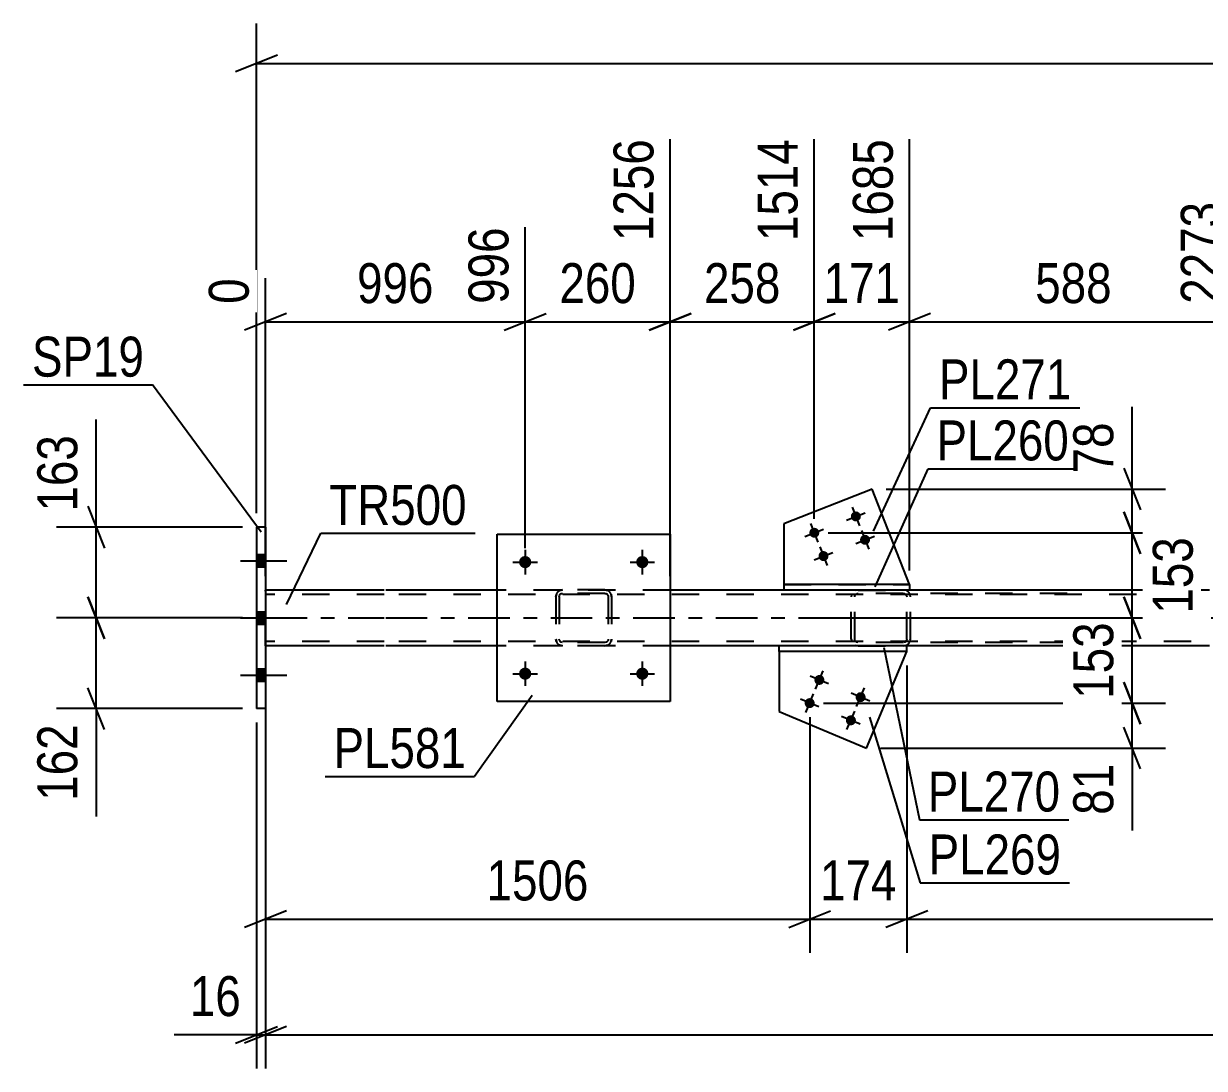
# Model space of a CAD drawing. Header units: millimetres. Extents: x 0 to 1766, y 0 to 560.
# Drawn here: x 1045 to 1129.6, y 483 to 557.9 of the extents above; entities that cross this region are included whole.
import ezdxf

# ---------------------------------------------------------------- set-up
doc = ezdxf.new("R2010")
doc.units = ezdxf.units.MM
doc.linetypes.add('DXK_LINE_DOT2', pattern=[3.9198, 1.9599, -1.9599])
doc.linetypes.add('DXK_LINE_DOT3', pattern=[5.9187, 2.979, -0.9799, 0.9799, -0.9799])
doc.styles.add('Arial Narrow', font='ARIALN.TTF', dxfattribs={"height": 0.2})

# ---------------------------------------------------------------- blocks, each defined once
blk = doc.blocks.new('Bolt-814172123-5153 - 5118')
at = {"linetype": 'Continuous'}
for points in [[(1081.375, 519.287, -1), (1080.495, 519.287, -1)], [(1089.775, 519.287, -1), (1088.895, 519.287, -1)]]:
    blk.add_hatch(color=1, dxfattribs=at).paths.add_polyline_path(points)
at = {"color": 1, "linetype": 'Continuous'}
for p, q in [((1080.935, 520.167), (1080.935, 518.407)), ((1089.335, 520.167), (1089.335, 518.407)), ((1080.055, 519.287), (1081.815, 519.287)), ((1088.455, 519.287), (1090.215, 519.287))]:
    blk.add_line(p, q, dxfattribs=at)
blk = doc.blocks.new('Bolt-814172123-5154 - 5118')
at = {"linetype": 'Continuous'}
for points in [[(1081.375, 511.287, -1), (1080.495, 511.287, -1)], [(1089.775, 511.287, -1), (1088.895, 511.287, -1)]]:
    blk.add_hatch(color=1, dxfattribs=at).paths.add_polyline_path(points)
at = {"color": 1, "linetype": 'Continuous'}
for p, q in [((1080.935, 512.167), (1080.935, 510.407)), ((1089.335, 512.167), (1089.335, 510.407)), ((1080.055, 511.287), (1081.815, 511.287)), ((1088.455, 511.287), (1090.215, 511.287))]:
    blk.add_line(p, q, dxfattribs=at)
blk = doc.blocks.new('Part-814172123-5181 - 5118')
at = {"color": 2, "linetype": 'Continuous'}
for p, q in [((1078.935, 509.286), (1078.935, 521.286)), ((1078.935, 521.286), (1091.335, 521.286)), ((1091.335, 521.286), (1091.335, 509.286)), ((1091.335, 509.286), (1078.935, 509.286))]:
    blk.add_line(p, q, dxfattribs=at)
blk = doc.blocks.new('Part-814172123-5182 - 5118')
at = {"color": 7, "linetype": 'DXK_LINE_DOT2'}
for p, q in [((1083.135, 516.806), (1083.172, 516.99)), ((1083.172, 516.99), (1083.135, 516.806)), ((1083.135, 516.806), (1083.135, 513.766)), ((1083.375, 516.806), (1083.393, 516.898)), ((1083.375, 516.806), (1083.375, 513.766)), ((1083.393, 516.898), (1083.445, 516.976)), ((1083.431, 517.25), (1083.615, 517.286)), ((1083.615, 517.286), (1083.431, 517.25)), ((1083.445, 516.976), (1083.523, 517.028)), ((1083.523, 517.028), (1083.615, 517.046)), ((1086.655, 517.286), (1083.615, 517.286)), ((1086.655, 517.046), (1083.615, 517.046)), ((1086.655, 517.286), (1086.839, 517.25)), ((1086.839, 517.25), (1086.655, 517.286)), ((1086.655, 517.046), (1086.747, 517.028)), ((1086.747, 517.028), (1086.825, 516.976)), ((1086.825, 516.976), (1086.877, 516.898)), ((1086.877, 516.898), (1086.895, 516.806)), ((1086.895, 516.806), (1086.895, 513.766)), ((1087.098, 516.99), (1087.135, 516.806)), ((1087.135, 516.806), (1087.098, 516.99)), ((1087.135, 516.806), (1087.135, 513.766)), ((1083.172, 513.583), (1083.135, 513.766)), ((1083.135, 513.766), (1083.172, 513.583)), ((1083.393, 513.675), (1083.375, 513.766)), ((1083.445, 513.597), (1083.393, 513.675)), ((1083.615, 513.286), (1083.431, 513.323)), ((1083.431, 513.323), (1083.615, 513.286)), ((1083.523, 513.545), (1083.445, 513.597)), ((1083.615, 513.526), (1083.523, 513.545)), ((1086.655, 513.526), (1083.615, 513.526)), ((1086.655, 513.286), (1083.615, 513.286)), ((1086.747, 513.545), (1086.655, 513.526)), ((1086.839, 513.323), (1086.655, 513.286)), ((1086.655, 513.286), (1086.839, 513.323)), ((1086.825, 513.597), (1086.747, 513.545)), ((1086.877, 513.675), (1086.825, 513.597)), ((1086.895, 513.766), (1086.877, 513.675)), ((1087.135, 513.766), (1087.098, 513.583)), ((1087.098, 513.583), (1087.135, 513.766))]:
    blk.add_line(p, q, dxfattribs=at)
at = {"color": 7, "linetype": 'DXK_LINE_DOT3'}
blk.add_line((1085.135, 515.286), (1085.135, 515.286), dxfattribs=at)
at = {"color": 7, "linetype": 'DXK_LINE_DOT2'}
for centre, start, end in [((1083.615, 516.806), 112.50005, 157.50005), ((1083.615, 516.806), 112.50005, 157.50005), ((1086.655, 516.806), 22.50005, 67.50005), ((1086.655, 516.806), 22.50005, 67.50005), ((1083.615, 513.766), 202.50005, 247.50005), ((1083.615, 513.766), 202.50005, 247.50005), ((1086.655, 513.766), 292.50005, 337.50005), ((1086.655, 513.766), 292.50005, 337.50005)]:
    blk.add_arc(centre, 0.48, start, end, dxfattribs=at)
blk = doc.blocks.new('Bolt-814172123-5250 - 5118')
at = {"linetype": 'Continuous'}
for points in [[(1104.983, 522.691, -1), (1104.313, 522.428, -1)], [(1102.004, 521.52, -1), (1101.334, 521.257, -1)], [(1105.641, 521.016, -1), (1104.971, 520.752, -1)], [(1102.663, 519.845, -1), (1101.993, 519.582, -1)]]:
    blk.add_hatch(color=1, dxfattribs=at).paths.add_polyline_path(points)
at = {"color": 1, "linetype": 'Continuous'}
for p, q in [((1103.978, 522.296), (1105.318, 522.823)), ((1104.384, 523.229), (1104.911, 521.889)), ((1100.999, 521.125), (1102.34, 521.652)), ((1101.406, 522.059), (1101.933, 520.719)), ((1104.636, 520.621), (1105.976, 521.148)), ((1105.043, 521.554), (1105.569, 520.214)), ((1101.658, 519.45), (1102.998, 519.977)), ((1102.065, 520.384), (1102.591, 519.043))]:
    blk.add_line(p, q, dxfattribs=at)
blk = doc.blocks.new('Part-814172123-5255 - 5118')
at = {"color": 2, "linetype": 'Continuous'}
for p, q in [((1108.498, 517.684), (1099.482, 517.684)), ((1099.482, 517.684), (1099.482, 517.284)), ((1108.498, 517.684), (1108.498, 517.284)), ((1108.498, 517.284), (1099.482, 517.284))]:
    blk.add_line(p, q, dxfattribs=at)
blk = doc.blocks.new('Part-814172123-5270 - 5118')
at = {"color": 2, "linetype": 'Continuous'}
for p, q in [((1105.811, 524.521), (1099.482, 522.033)), ((1108.498, 517.684), (1105.811, 524.521)), ((1099.482, 522.033), (1099.482, 517.684))]:
    blk.add_line(p, q, dxfattribs=at)
at = {"color": 7, "linetype": 'DXK_LINE_DOT2'}
blk.add_line((1099.482, 517.684), (1108.498, 517.684), dxfattribs=at)
blk = doc.blocks.new('Bolt-814172123-5271 - 5118')
at = {"linetype": 'Continuous'}
for points in [[(1101.701, 510.976, -1), (1102.366, 510.698, -1)], [(1104.653, 509.741, -1), (1105.318, 509.463, -1)], [(1101.007, 509.315, -1), (1101.671, 509.038, -1)], [(1103.958, 508.08, -1), (1104.623, 507.802, -1)]]:
    blk.add_hatch(color=1, dxfattribs=at).paths.add_polyline_path(points)
at = {"color": 1, "linetype": 'Continuous'}
for p, q in [((1101.756, 510.173), (1102.311, 511.501)), ((1102.698, 510.559), (1101.369, 511.115)), ((1101.061, 508.512), (1101.617, 509.841)), ((1105.65, 509.324), (1104.321, 509.88)), ((1104.707, 508.938), (1105.263, 510.266)), ((1102.003, 508.899), (1100.674, 509.454)), ((1104.955, 507.663), (1103.626, 508.219)), ((1104.013, 507.277), (1104.569, 508.605))]:
    blk.add_line(p, q, dxfattribs=at)
blk = doc.blocks.new('Part-814172123-5276 - 5118')
at = {"color": 2, "linetype": 'Continuous'}
for p, q in [((1108.31, 513.284), (1099.138, 513.284)), ((1099.138, 512.884), (1099.138, 513.284)), ((1108.31, 512.884), (1108.31, 513.284)), ((1108.31, 512.884), (1099.138, 512.884))]:
    blk.add_line(p, q, dxfattribs=at)
blk = doc.blocks.new('Part-814172123-5291 - 5118')
at = {"color": 2, "linetype": 'Continuous'}
for p, q in [((1099.138, 512.884), (1099.138, 508.58)), ((1105.411, 505.955), (1108.31, 512.884)), ((1099.138, 508.58), (1105.411, 505.955))]:
    blk.add_line(p, q, dxfattribs=at)
at = {"color": 7, "linetype": 'DXK_LINE_DOT2'}
blk.add_line((1108.31, 512.884), (1099.138, 512.884), dxfattribs=at)
blk = doc.blocks.new('Part-814172123-5321 - 5118')
at = {"color": 7, "linetype": 'DXK_LINE_DOT2'}
for p, q in [((1104.337, 516.94), (1104.309, 516.804)), ((1104.309, 513.764), (1104.309, 516.804)), ((1104.347, 516.988), (1104.337, 516.94)), ((1104.564, 516.804), (1104.583, 516.896)), ((1104.564, 513.764), (1104.564, 516.804)), ((1104.583, 516.896), (1104.639, 516.974)), ((1104.819, 517.284), (1104.624, 517.248)), ((1104.639, 516.974), (1104.722, 517.026)), ((1104.722, 517.026), (1104.819, 517.044)), ((1104.819, 517.284), (1108.054, 517.284)), ((1119.808, 517.284), (1104.819, 517.284)), ((1119.808, 517.044), (1104.819, 517.044)), ((1108.25, 517.248), (1108.054, 517.284)), ((1108.054, 517.044), (1108.152, 517.026)), ((1108.152, 517.026), (1108.235, 516.974)), ((1108.235, 516.974), (1108.29, 516.896)), ((1108.29, 516.896), (1108.31, 516.804)), ((1108.31, 513.764), (1108.31, 516.804)), ((1108.537, 516.94), (1108.526, 516.988)), ((1108.565, 516.804), (1108.537, 516.94)), ((1108.565, 513.764), (1108.565, 516.804)), ((1104.309, 513.764), (1104.327, 513.68)), ((1104.327, 513.68), (1104.347, 513.581)), ((1104.583, 513.673), (1104.564, 513.764)), ((1104.639, 513.595), (1104.583, 513.673)), ((1104.624, 513.321), (1104.819, 513.284)), ((1104.722, 513.543), (1104.639, 513.595)), ((1104.819, 513.524), (1104.722, 513.543)), ((1119.808, 513.524), (1104.819, 513.524)), ((1104.819, 513.284), (1108.054, 513.284)), ((1119.808, 513.284), (1104.819, 513.284)), ((1108.152, 513.543), (1108.054, 513.524)), ((1108.054, 513.284), (1108.25, 513.321)), ((1108.235, 513.595), (1108.152, 513.543)), ((1108.29, 513.673), (1108.235, 513.595)), ((1108.31, 513.764), (1108.29, 513.673)), ((1108.526, 513.581), (1108.547, 513.68)), ((1108.547, 513.68), (1108.565, 513.764))]:
    blk.add_line(p, q, dxfattribs=at)
for centre, start, end in [((1108.074, 516.784), 24.32001, 69.24173), ((1108.074, 513.785), 290.75836, 335.68009)]:
    blk.add_arc(centre, 0.496, start, end, dxfattribs=at)
blk = doc.blocks.new('Part-814172123-5326 - 5118')
at = {"color": 2, "linetype": 'Continuous'}
for p, q in [((1062.315, 521.784), (1061.675, 521.784)), ((1061.675, 521.784), (1061.675, 508.784)), ((1062.315, 521.784), (1062.315, 508.784)), ((1062.315, 508.784), (1061.675, 508.784))]:
    blk.add_line(p, q, dxfattribs=at)
blk = doc.blocks.new('Bolt-814172123-5376 - 5118')
at = {"linetype": 'Continuous'}
for points in [[(1062.315, 518.944), (1062.315, 519.824), (1061.675, 519.824), (1061.675, 518.944)], [(1062.315, 518.944), (1062.315, 519.824), (1061.675, 519.824), (1061.675, 518.944)], [(1062.315, 518.944), (1062.315, 519.824), (1061.675, 519.824), (1061.675, 518.944)], [(1062.315, 514.844), (1062.315, 515.724), (1061.675, 515.724), (1061.675, 514.844)], [(1062.315, 514.844), (1062.315, 515.724), (1061.675, 515.724), (1061.675, 514.844)], [(1062.315, 510.744), (1062.315, 511.624), (1061.675, 511.624), (1061.675, 510.744)], [(1062.315, 510.744), (1062.315, 511.624), (1061.675, 511.624), (1061.675, 510.744)], [(1062.315, 510.744), (1062.315, 511.624), (1061.675, 511.624), (1061.675, 510.744)]]:
    blk.add_hatch(color=1, dxfattribs=at).paths.add_polyline_path(points)
at = {"color": 1, "linetype": 'Continuous'}
for p, q in [((1060.515, 519.384), (1063.835, 519.384)), ((1060.515, 519.384), (1063.835, 519.384)), ((1060.515, 519.384), (1063.835, 519.384)), ((1061.675, 519.824), (1062.315, 519.824)), ((1061.675, 519.824), (1062.315, 519.824)), ((1061.675, 519.824), (1062.315, 519.824)), ((1061.675, 518.944), (1062.315, 518.944)), ((1061.675, 518.944), (1062.315, 518.944)), ((1061.675, 518.944), (1062.315, 518.944)), ((1061.675, 515.724), (1062.315, 515.724)), ((1061.675, 515.724), (1062.315, 515.724)), ((1060.515, 515.284), (1063.835, 515.284)), ((1060.515, 515.284), (1063.835, 515.284)), ((1061.675, 514.844), (1062.315, 514.844)), ((1061.675, 514.844), (1062.315, 514.844)), ((1061.675, 511.624), (1062.315, 511.624)), ((1061.675, 511.624), (1062.315, 511.624)), ((1061.675, 511.624), (1062.315, 511.624)), ((1060.515, 511.184), (1063.835, 511.184)), ((1060.515, 511.184), (1063.835, 511.184)), ((1060.515, 511.184), (1063.835, 511.184)), ((1061.675, 510.744), (1062.315, 510.744)), ((1061.675, 510.744), (1062.315, 510.744)), ((1061.675, 510.744), (1062.315, 510.744))]:
    blk.add_line(p, q, dxfattribs=at)
blk = doc.blocks.new('Part-814172123-5381 - 5118')
at = {"color": 2, "linetype": 'Continuous'}
for p, q in [((1070.835, 517.284), (1062.315, 517.284)), ((1078.935, 517.284), (1070.935, 517.284)), ((1099.482, 517.284), (1091.335, 517.284)), ((1130.015, 517.284), (1108.498, 517.284)), ((1070.835, 513.284), (1062.315, 513.284)), ((1078.935, 513.284), (1070.935, 513.284)), ((1099.138, 513.284), (1091.335, 513.284)), ((1130.015, 513.284), (1108.31, 513.284))]:
    blk.add_line(p, q, dxfattribs=at)
at = {"color": 7, "linetype": 'DXK_LINE_DOT2'}
for p, q in [((1062.315, 513.284), (1062.315, 517.284)), ((1070.835, 516.964), (1062.315, 516.964)), ((1673.555, 516.964), (1070.935, 516.964)), ((1091.335, 517.284), (1078.935, 517.284)), ((1108.498, 517.284), (1099.482, 517.284)), ((1070.835, 513.604), (1062.315, 513.604)), ((1673.555, 513.604), (1070.935, 513.604)), ((1091.335, 513.284), (1078.935, 513.284)), ((1108.31, 513.284), (1099.138, 513.284)), ((1108.31, 513.284), (1099.138, 513.284))]:
    blk.add_line(p, q, dxfattribs=at)
at = {"color": 7, "linetype": 'DXK_LINE_DOT3'}
for p, q in [((1062.315, 515.284), (1070.835, 515.284)), ((1070.935, 515.284), (1673.555, 515.284))]:
    blk.add_line(p, q, dxfattribs=at)
blk = doc.blocks.new('StraightDimension-814172123-5547 - 5118')
at = {"color": 7, "linetype": 'Continuous'}
for p, q in [((1124.456, 524.521), (1124.456, 530.427)), ((1124.456, 524.521), (1124.456, 530.427)), ((1123.856, 526.021), (1125.056, 523.021)), ((1106.811, 524.521), (1126.856, 524.521)), ((1124.456, 521.389), (1124.456, 524.521)), ((1125.056, 519.889), (1123.856, 522.889)), ((1102.669, 521.389), (1126.856, 521.389))]:
    blk.add_line(p, q, dxfattribs=at)
at = {"color": 0}
blk.add_wipeout([(1123.706, 529.902), (1119.506, 529.902), (1119.506, 525.046), (1123.706, 525.046)], dxfattribs=at)
at = {"color": 3, "style": 'Arial Narrow'}
blk.add_text('78', height=2.8633, rotation=90.00021, dxfattribs=at).set_placement((1123.106, 525.646))
blk = doc.blocks.new('StraightDimension-814172123-5567 - 5118')
at = {"color": 7, "linetype": 'Continuous'}
for p, q in [((1091.335, 518.284), (1091.335, 549.615)), ((1080.935, 520.287), (1080.935, 543.286)), ((1079.435, 535.902), (1082.435, 537.102)), ((1092.835, 537.102), (1089.835, 535.902)), ((1080.935, 536.502), (1091.335, 536.502))]:
    blk.add_line(p, q, dxfattribs=at)
at = {"color": 0}
blk.add_wipeout([(1089.477, 537.252), (1089.477, 541.452), (1082.793, 541.452), (1082.793, 537.252)], dxfattribs=at)
at = {"color": 3, "style": 'Arial Narrow'}
blk.add_text('260', height=2.8633, dxfattribs=at).set_placement((1083.393, 537.852))
at = {"color": 0, "linetype": 'Continuous'}
blk.add_wipeout([(1090.735, 550.215), (1086.535, 550.214), (1086.535, 541.702), (1090.735, 541.702)], dxfattribs=at)
at = {"color": 3, "linetype": 'Continuous', "style": 'Arial Narrow'}
blk.add_text('1256', height=2.8633, rotation=90.00021, dxfattribs=at).set_placement((1090.135, 542.302))
blk = doc.blocks.new('StraightDimension-814172123-5511 - 5118')
at = {"color": 7, "linetype": 'Continuous'}
for p, q in [((1123.856, 510.677), (1125.056, 507.677)), ((1102.339, 509.177), (1126.856, 509.177)), ((1124.456, 505.955), (1124.456, 509.177)), ((1125.056, 504.455), (1123.856, 507.455)), ((1106.411, 505.955), (1126.856, 505.955)), ((1124.456, 505.955), (1124.456, 500.049)), ((1124.456, 505.955), (1124.456, 500.049))]:
    blk.add_line(p, q, dxfattribs=at)
at = {"color": 0}
blk.add_wipeout([(1123.706, 505.43), (1119.506, 505.43), (1119.506, 500.574), (1123.706, 500.574)], dxfattribs=at)
at = {"color": 3, "style": 'Arial Narrow'}
blk.add_text('81', height=2.8633, rotation=90.00021, dxfattribs=at).set_placement((1123.106, 501.174))
blk = doc.blocks.new('StraightDimension-814172123-6049 - 5118')
at = {"color": 7, "linetype": 'Continuous'}
for p, q in [((1050.169, 521.784), (1050.169, 529.519)), ((1050.169, 521.784), (1050.169, 529.519)), ((1049.569, 523.284), (1050.769, 520.284)), ((1060.675, 521.784), (1047.319, 521.784)), ((1050.169, 515.284), (1050.169, 521.784)), ((1050.769, 513.784), (1049.569, 516.784)), ((1060.675, 515.284), (1047.319, 515.284))]:
    blk.add_line(p, q, dxfattribs=at)
at = {"color": 0}
blk.add_wipeout([(1049.419, 528.994), (1045.219, 528.994), (1045.219, 522.309), (1049.419, 522.309)], dxfattribs=at)
at = {"color": 3, "style": 'Arial Narrow'}
blk.add_text('163', height=2.8633, rotation=90.00021, dxfattribs=at).set_placement((1048.819, 522.909))
blk = doc.blocks.new('StraightDimension-814172123-5483 - 5118')
at = {"color": 7, "linetype": 'Continuous'}
for p, q in [((1061.675, 522.784), (1061.675, 557.887)), ((1063.175, 555.637), (1060.175, 554.437)), ((1061.675, 555.037), (1674.195, 555.037))]:
    blk.add_line(p, q, dxfattribs=at)
blk = doc.blocks.new('StraightDimension-814172123-5494 - 5118')
at = {"color": 7, "linetype": 'Continuous'}
for p, q in [((1062.315, 512.284), (1062.315, 491.284)), ((1101.339, 508.177), (1101.339, 491.284)), ((1063.815, 494.284), (1060.815, 493.084)), ((1062.315, 493.684), (1101.339, 493.684)), ((1099.839, 493.084), (1102.839, 494.284))]:
    blk.add_line(p, q, dxfattribs=at)
at = {"color": 0}
blk.add_wipeout([(1086.083, 494.434), (1086.083, 498.634), (1077.571, 498.634), (1077.571, 494.434)], dxfattribs=at)
at = {"color": 3, "style": 'Arial Narrow'}
blk.add_text('1506', height=2.8633, dxfattribs=at).set_placement((1078.171, 495.034))
blk = doc.blocks.new('StraightDimension-814172123-5500 - 5118')
at = {"color": 7, "linetype": 'Continuous'}
for p, q in [((1108.31, 511.884), (1108.31, 491.284)), ((1101.339, 508.177), (1101.339, 491.284)), ((1099.839, 493.084), (1102.839, 494.284)), ((1101.339, 493.684), (1108.31, 493.684)), ((1109.81, 494.284), (1106.81, 493.084))]:
    blk.add_line(p, q, dxfattribs=at)
at = {"color": 0}
blk.add_wipeout([(1108.167, 494.434), (1108.167, 498.634), (1101.482, 498.634), (1101.482, 494.434)], dxfattribs=at)
at = {"color": 3, "style": 'Arial Narrow'}
blk.add_text('174', height=2.8633, dxfattribs=at).set_placement((1102.082, 495.034))
blk = doc.blocks.new('StraightDimension-814172123-5506 - 5118')
at = {"color": 7, "linetype": 'Continuous'}
for p, q in [((1108.31, 511.884), (1108.31, 491.284)), ((1109.81, 494.284), (1106.81, 493.084)), ((1108.31, 493.684), (1673.555, 493.684))]:
    blk.add_line(p, q, dxfattribs=at)
blk = doc.blocks.new('StraightDimension-814172123-5521 - 5118')
at = {"color": 7, "linetype": 'Continuous'}
for p, q in [((1123.856, 516.784), (1125.056, 513.784)), ((1101.366, 515.284), (1126.856, 515.284)), ((1124.456, 509.177), (1124.456, 515.284)), ((1125.056, 507.677), (1123.856, 510.677)), ((1102.339, 509.177), (1126.856, 509.177))]:
    blk.add_line(p, q, dxfattribs=at)
at = {"color": 0}
blk.add_wipeout([(1123.706, 515.573), (1119.506, 515.573), (1119.506, 508.888), (1123.706, 508.888)], dxfattribs=at)
at = {"color": 3, "style": 'Arial Narrow'}
blk.add_text('153', height=2.8633, rotation=90.00021, dxfattribs=at).set_placement((1123.106, 509.488))
blk = doc.blocks.new('StraightDimension-814172123-5534 - 5118')
at = {"color": 7, "linetype": 'Continuous'}
for p, q in [((1123.856, 522.889), (1125.056, 519.889)), ((1102.669, 521.389), (1127.306, 521.389)), ((1124.456, 515.284), (1124.456, 521.389)), ((1125.056, 513.784), (1123.856, 516.784)), ((1101.366, 515.284), (1127.306, 515.284))]:
    blk.add_line(p, q, dxfattribs=at)
at = {"color": 0}
blk.add_wipeout([(1129.406, 521.679), (1125.206, 521.679), (1125.206, 514.994), (1129.406, 514.994)], dxfattribs=at)
at = {"color": 3, "style": 'Arial Narrow'}
blk.add_text('153', height=2.8633, rotation=90.00021, dxfattribs=at).set_placement((1128.806, 515.594))
blk = doc.blocks.new('StraightDimension-814172123-5558 - 5118')
at = {"color": 7, "linetype": 'Continuous'}
for p, q in [((1080.935, 520.287), (1080.935, 543.286)), ((1062.315, 518.284), (1062.315, 539.63)), ((1063.815, 537.102), (1060.815, 535.902)), ((1079.435, 535.902), (1082.435, 537.102)), ((1062.315, 536.502), (1080.935, 536.502))]:
    blk.add_line(p, q, dxfattribs=at)
at = {"color": 0}
blk.add_wipeout([(1074.967, 537.252), (1074.967, 541.452), (1068.283, 541.452), (1068.283, 537.252)], dxfattribs=at)
at = {"color": 3, "style": 'Arial Narrow'}
blk.add_text('996', height=2.8633, dxfattribs=at).set_placement((1068.883, 537.852))
at = {"color": 0, "linetype": 'Continuous'}
for points in [[(1080.335, 543.886), (1076.135, 543.886), (1076.135, 537.202), (1080.335, 537.202)], [(1061.715, 540.23), (1057.515, 540.23), (1057.515, 537.202), (1061.715, 537.202)]]:
    blk.add_wipeout(points, dxfattribs=at)
at = {"color": 3, "linetype": 'Continuous', "style": 'Arial Narrow'}
for s, height, p in [('996', 2.8633, (1079.735, 537.802)), ('0', 2.863, (1061.115, 537.802))]:
    blk.add_text(s, height=height, rotation=90.00021, dxfattribs=at).set_placement(p)
blk = doc.blocks.new('StraightDimension-814172123-5584 - 5118')
at = {"color": 7, "linetype": 'Continuous'}
for p, q in [((1091.335, 518.284), (1091.335, 549.615)), ((1101.669, 522.389), (1101.669, 549.615)), ((1089.835, 535.902), (1092.835, 537.102)), ((1103.169, 537.102), (1100.169, 535.902)), ((1091.335, 536.502), (1101.669, 536.502))]:
    blk.add_line(p, q, dxfattribs=at)
at = {"color": 0}
blk.add_wipeout([(1099.844, 537.252), (1099.844, 541.452), (1093.16, 541.452), (1093.16, 537.252)], dxfattribs=at)
at = {"color": 3, "style": 'Arial Narrow'}
blk.add_text('258', height=2.8633, dxfattribs=at).set_placement((1093.76, 537.852))
at = {"color": 0, "linetype": 'Continuous'}
blk.add_wipeout([(1101.069, 550.215), (1096.869, 550.214), (1096.869, 541.702), (1101.069, 541.702)], dxfattribs=at)
at = {"color": 3, "linetype": 'Continuous', "style": 'Arial Narrow'}
blk.add_text('1514', height=2.8633, rotation=90.00021, dxfattribs=at).set_placement((1100.469, 542.302))
blk = doc.blocks.new('StraightDimension-814172123-5598 - 5118')
at = {"color": 7, "linetype": 'Continuous'}
for p, q in [((1101.669, 522.389), (1101.669, 549.615)), ((1108.498, 518.684), (1108.498, 549.615)), ((1100.169, 535.902), (1103.169, 537.102)), ((1109.998, 537.102), (1106.998, 535.902)), ((1101.669, 536.502), (1108.498, 536.502))]:
    blk.add_line(p, q, dxfattribs=at)
at = {"color": 0}
blk.add_wipeout([(1108.426, 537.252), (1108.426, 541.452), (1101.741, 541.452), (1101.741, 537.252)], dxfattribs=at)
at = {"color": 3, "style": 'Arial Narrow'}
blk.add_text('171', height=2.8633, dxfattribs=at).set_placement((1102.341, 537.852))
at = {"color": 0, "linetype": 'Continuous'}
blk.add_wipeout([(1107.898, 550.215), (1103.698, 550.214), (1103.698, 541.702), (1107.898, 541.702)], dxfattribs=at)
at = {"color": 3, "linetype": 'Continuous', "style": 'Arial Narrow'}
blk.add_text('1685', height=2.8633, rotation=90.00021, dxfattribs=at).set_placement((1107.298, 542.302))
blk = doc.blocks.new('StraightDimension-814172123-5604 - 5118')
at = {"color": 7, "linetype": 'Continuous'}
for p, q in [((1108.498, 518.684), (1108.498, 549.615)), ((1132.015, 520.287), (1132.015, 545.115)), ((1109.998, 537.102), (1106.998, 535.902)), ((1130.515, 535.902), (1133.515, 537.102)), ((1108.498, 536.502), (1132.015, 536.502))]:
    blk.add_line(p, q, dxfattribs=at)
at = {"color": 0}
blk.add_wipeout([(1123.599, 537.252), (1123.599, 541.452), (1116.914, 541.452), (1116.914, 537.252)], dxfattribs=at)
at = {"color": 3, "style": 'Arial Narrow'}
blk.add_text('588', height=2.8633, dxfattribs=at).set_placement((1117.514, 537.852))
at = {"color": 0, "linetype": 'Continuous'}
blk.add_wipeout([(1131.415, 545.715), (1127.215, 545.714), (1127.215, 537.202), (1131.415, 537.202)], dxfattribs=at)
at = {"color": 3, "linetype": 'Continuous', "style": 'Arial Narrow'}
blk.add_text('2273', height=2.8633, rotation=90.00021, dxfattribs=at).set_placement((1130.815, 537.802))
blk = doc.blocks.new('StraightDimension-814172123-6018 - 5118')
at = {"color": 7, "linetype": 'Continuous'}
for p, q in [((1061.675, 507.784), (1061.675, 482.992)), ((1062.315, 507.784), (1062.315, 482.992)), ((1061.675, 485.392), (1055.769, 485.392)), ((1061.675, 485.392), (1055.769, 485.392)), ((1060.175, 484.792), (1063.175, 485.992)), ((1063.815, 485.992), (1060.815, 484.792)), ((1061.675, 485.392), (1062.315, 485.392))]:
    blk.add_line(p, q, dxfattribs=at)
at = {"color": 0}
blk.add_wipeout([(1061.15, 486.142), (1061.15, 490.342), (1056.294, 490.342), (1056.294, 486.142)], dxfattribs=at)
at = {"color": 3, "style": 'Arial Narrow'}
blk.add_text('16', height=2.8633, dxfattribs=at).set_placement((1056.894, 486.742))
blk = doc.blocks.new('StraightDimension-814172123-6028 - 5118')
at = {"color": 7, "linetype": 'Continuous'}
for p, q in [((1062.315, 507.784), (1062.315, 482.992)), ((1063.815, 485.992), (1060.815, 484.792)), ((1062.315, 485.392), (1673.555, 485.392))]:
    blk.add_line(p, q, dxfattribs=at)
blk = doc.blocks.new('StraightDimension-814172123-6057 - 5118')
at = {"color": 7, "linetype": 'Continuous'}
for p, q in [((1049.569, 516.784), (1050.769, 513.784)), ((1060.675, 515.284), (1047.319, 515.284)), ((1050.169, 508.784), (1050.169, 515.284)), ((1050.769, 507.284), (1049.569, 510.284)), ((1060.675, 508.784), (1047.319, 508.784)), ((1050.169, 508.784), (1050.169, 501.05)), ((1050.169, 508.784), (1050.169, 501.05))]:
    blk.add_line(p, q, dxfattribs=at)
at = {"color": 0}
blk.add_wipeout([(1049.419, 508.259), (1045.219, 508.259), (1045.219, 501.575), (1049.419, 501.575)], dxfattribs=at)
at = {"color": 3, "style": 'Arial Narrow'}
blk.add_text('162', height=2.8633, rotation=90.00021, dxfattribs=at).set_placement((1048.819, 502.175))
blk = doc.blocks.new('Mark-814172123-5177 - 5118')
at = {"color": 30, "linetype": 'Continuous'}
for p in [(1081.427, 509.731), (1066.592, 503.924)]:
    blk.add_line(p, (1077.296, 503.924), dxfattribs=at)
at = {"color": 0}
blk.add_wipeout([(1076.696, 504.524), (1076.696, 507.524), (1067.192, 507.524), (1067.192, 504.524)], dxfattribs=at)
blk.add_wipeout([(1076.696, 504.524), (1076.696, 507.524), (1067.192, 507.524), (1067.192, 504.524)], dxfattribs=at)
at = {"color": 3, "style": 'Arial Narrow'}
blk.add_text('PL581', height=2.8633, dxfattribs=at).set_placement((1067.192, 504.524))
blk = doc.blocks.new('Mark-814172123-5251 - 5118')
at = {"color": 30, "linetype": 'Continuous'}
for p, q in [((1106.041, 517.514), (1109.832, 525.976)), ((1109.832, 525.976), (1120.536, 525.976))]:
    blk.add_line(p, q, dxfattribs=at)
at = {"color": 0}
blk.add_wipeout([(1119.936, 526.576), (1119.936, 529.576), (1110.432, 529.576), (1110.432, 526.576)], dxfattribs=at)
blk.add_wipeout([(1119.936, 526.576), (1119.936, 529.576), (1110.432, 529.576), (1110.432, 526.576)], dxfattribs=at)
at = {"color": 3, "style": 'Arial Narrow'}
blk.add_text('PL260', height=2.8633, dxfattribs=at).set_placement((1110.432, 526.576))
blk = doc.blocks.new('Mark-814172123-5266 - 5118')
at = {"color": 30, "linetype": 'Continuous'}
for p, q in [((1105.921, 521.498), (1110.009, 530.353)), ((1110.009, 530.353), (1120.713, 530.353))]:
    blk.add_line(p, q, dxfattribs=at)
at = {"color": 0}
blk.add_wipeout([(1120.113, 530.953), (1120.113, 533.953), (1110.609, 533.953), (1110.609, 530.953)], dxfattribs=at)
blk.add_wipeout([(1120.113, 530.953), (1120.113, 533.953), (1110.609, 533.953), (1110.609, 530.953)], dxfattribs=at)
at = {"color": 3, "style": 'Arial Narrow'}
blk.add_text('PL271', height=2.8633, dxfattribs=at).set_placement((1110.609, 530.953))
blk = doc.blocks.new('Mark-814172123-5272 - 5118')
at = {"color": 30, "linetype": 'Continuous'}
for p, q in [((1106.649, 513.166), (1109.207, 500.805)), ((1109.207, 500.805), (1119.911, 500.805))]:
    blk.add_line(p, q, dxfattribs=at)
at = {"color": 0}
blk.add_wipeout([(1119.311, 501.405), (1119.311, 504.405), (1109.807, 504.405), (1109.807, 501.405)], dxfattribs=at)
blk.add_wipeout([(1119.311, 501.405), (1119.311, 504.405), (1109.807, 504.405), (1109.807, 501.405)], dxfattribs=at)
at = {"color": 3, "style": 'Arial Narrow'}
blk.add_text('PL270', height=2.8633, dxfattribs=at).set_placement((1109.807, 501.405))
blk = doc.blocks.new('Mark-814172123-5287 - 5118')
at = {"color": 30, "linetype": 'Continuous'}
for p, q in [((1105.639, 508.158), (1109.267, 496.295)), ((1109.267, 496.295), (1119.971, 496.295))]:
    blk.add_line(p, q, dxfattribs=at)
at = {"color": 0}
blk.add_wipeout([(1119.371, 496.895), (1119.371, 499.895), (1109.867, 499.895), (1109.867, 496.895)], dxfattribs=at)
blk.add_wipeout([(1119.371, 496.895), (1119.371, 499.895), (1109.867, 499.895), (1109.867, 496.895)], dxfattribs=at)
at = {"color": 3, "style": 'Arial Narrow'}
blk.add_text('PL269', height=2.8633, dxfattribs=at).set_placement((1109.867, 496.895))
blk = doc.blocks.new('Mark-814172123-5322 - 5118')
at = {"color": 30, "linetype": 'Continuous'}
for p in [(1044.971, 531.982), (1061.995, 521.424)]:
    blk.add_line(p, (1054.21, 531.982), dxfattribs=at)
at = {"color": 0}
blk.add_wipeout([(1053.61, 532.582), (1053.61, 535.582), (1045.571, 535.582), (1045.571, 532.582)], dxfattribs=at)
blk.add_wipeout([(1053.61, 532.582), (1053.61, 535.582), (1045.571, 535.582), (1045.571, 532.582)], dxfattribs=at)
at = {"color": 3, "style": 'Arial Narrow'}
blk.add_text('SP19', height=2.8633, dxfattribs=at).set_placement((1045.571, 532.582))
blk = doc.blocks.new('Mark-814172123-5377 - 5118')
at = {"color": 30, "linetype": 'Continuous'}
for p, q in [((1063.817, 516.249), (1066.289, 521.35)), ((1066.289, 521.35), (1077.353, 521.35))]:
    blk.add_line(p, q, dxfattribs=at)
at = {"color": 0}
blk.add_wipeout([(1076.753, 521.95), (1076.753, 524.95), (1066.889, 524.95), (1066.889, 521.95)], dxfattribs=at)
blk.add_wipeout([(1076.753, 521.95), (1076.753, 524.95), (1066.889, 524.95), (1066.889, 521.95)], dxfattribs=at)
at = {"color": 3, "style": 'Arial Narrow'}
blk.add_text('TR500', height=2.8633, dxfattribs=at).set_placement((1066.889, 521.95))

msp = doc.modelspace()

# ---------------------------------------------------------------- block references
for name in ['Part-814172123-5270 - 5118', 'Bolt-814172123-5250 - 5118', 'Part-814172123-5326 - 5118', 'Part-814172123-5181 - 5118', 'Bolt-814172123-5153 - 5118', 'Bolt-814172123-5376 - 5118', 'Part-814172123-5381 - 5118', 'Part-814172123-5255 - 5118', 'Part-814172123-5182 - 5118', 'Part-814172123-5321 - 5118', 'Part-814172123-5276 - 5118', 'Part-814172123-5291 - 5118', 'Bolt-814172123-5154 - 5118', 'Bolt-814172123-5271 - 5118']:
    msp.add_blockref(name, (0, 0))

# ---------------------------------------------------------------- next in the draw order: block references
for name in ['StraightDimension-814172123-5567 - 5118', 'StraightDimension-814172123-5547 - 5118', 'StraightDimension-814172123-6049 - 5118', 'StraightDimension-814172123-5511 - 5118']:
    msp.add_blockref(name, (0, 0))

# ---------------------------------------------------------------- next in the draw order: block references
for name in ['StraightDimension-814172123-5483 - 5118', 'StraightDimension-814172123-5494 - 5118']:
    msp.add_blockref(name, (0, 0))

# ---------------------------------------------------------------- next in the draw order: block references
for name in ['StraightDimension-814172123-5558 - 5118', 'StraightDimension-814172123-5500 - 5118', 'StraightDimension-814172123-6018 - 5118']:
    msp.add_blockref(name, (0, 0))

# ---------------------------------------------------------------- next in the draw order: block references
for name in ['Mark-814172123-5322 - 5118', 'Mark-814172123-5377 - 5118', 'StraightDimension-814172123-5506 - 5118']:
    msp.add_blockref(name, (0, 0))

# ---------------------------------------------------------------- next in the draw order: block references
msp.add_blockref('StraightDimension-814172123-5521 - 5118', (0, 0))

# ---------------------------------------------------------------- next in the draw order: block references
for name in ['StraightDimension-814172123-5534 - 5118', 'StraightDimension-814172123-6028 - 5118']:
    msp.add_blockref(name, (0, 0))

# ---------------------------------------------------------------- next in the draw order: block references
for name in ['StraightDimension-814172123-5584 - 5118', 'StraightDimension-814172123-6057 - 5118', 'Mark-814172123-5272 - 5118', 'Mark-814172123-5177 - 5118']:
    msp.add_blockref(name, (0, 0))

# ---------------------------------------------------------------- next in the draw order: block references
for name in ['StraightDimension-814172123-5598 - 5118', 'Mark-814172123-5287 - 5118']:
    msp.add_blockref(name, (0, 0))

# ---------------------------------------------------------------- next in the draw order: block references
msp.add_blockref('StraightDimension-814172123-5604 - 5118', (0, 0))

# ---------------------------------------------------------------- next in the draw order: block references
msp.add_blockref('Mark-814172123-5251 - 5118', (0, 0))

# ---------------------------------------------------------------- next in the draw order: block references
msp.add_blockref('Mark-814172123-5266 - 5118', (0, 0))

doc.saveas('drawing.dxf')
